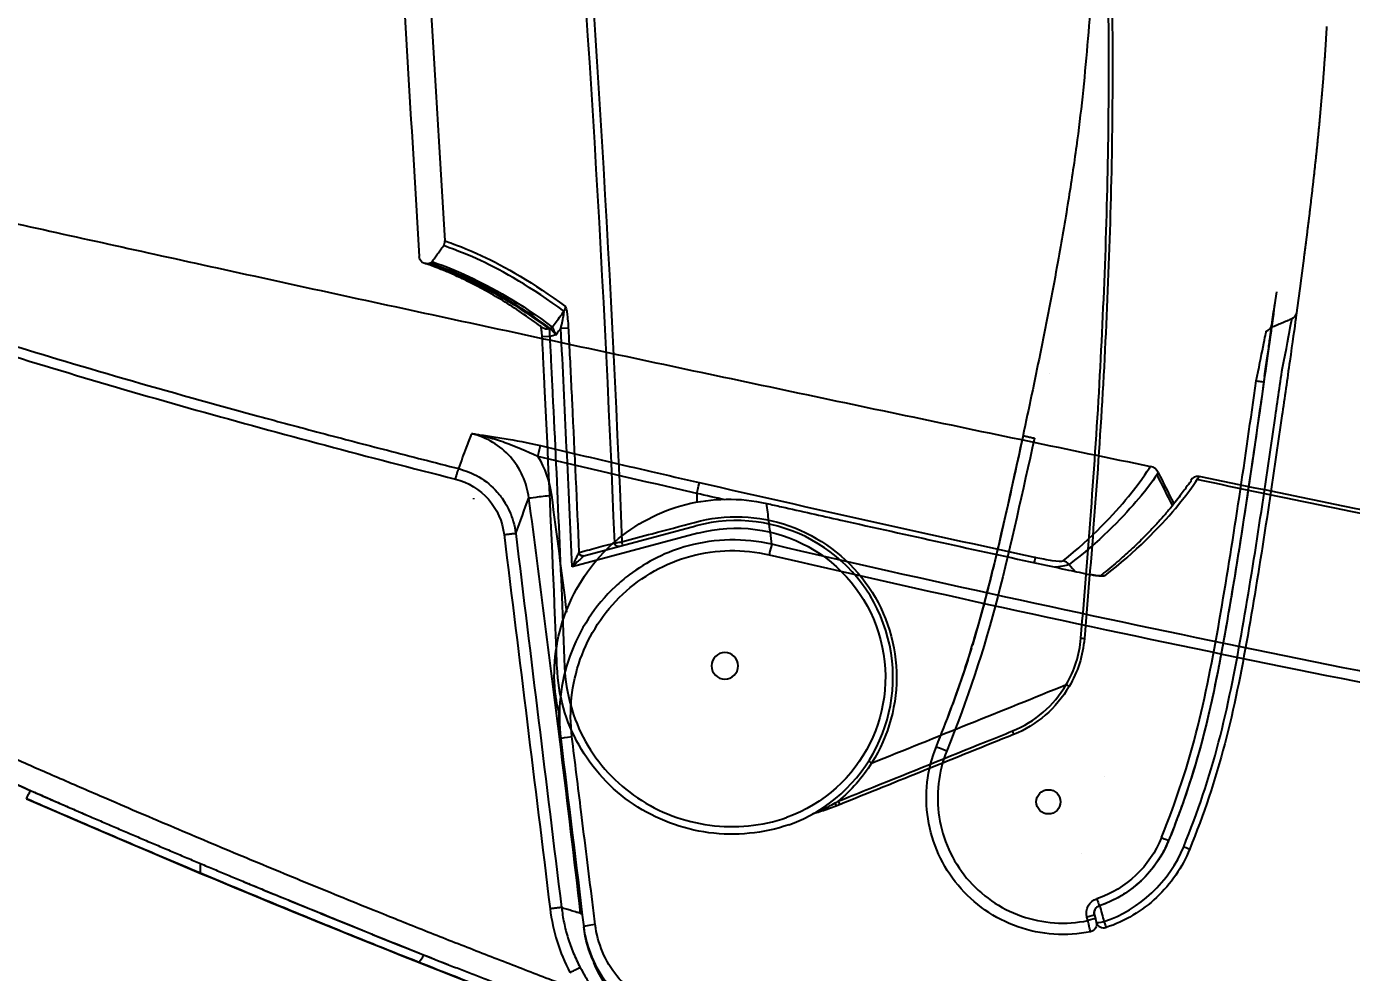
# Model space of a CAD drawing. Extents: x 3004 to 9384, y -52 to 2475.
# Drawn here: x 6886.9 to 7061.4, y 732.4 to 857 of the extents above; entities that cross this region are included whole.
import ezdxf

# ---------------------------------------------------------------- set-up
doc = ezdxf.new("R2010")
doc.units = 0
doc.header["$LTSCALE"] = 20
doc.header["$MEASUREMENT"] = 0
doc.linetypes.add('CENTER', pattern=[2, 1.25, -0.25, 0.25, -0.25])
doc.layers.get('0').update_dxf_attribs({"linetype": 'CONTINUOUS'})
doc.layers.get('DEFPOINTS').update_dxf_attribs({"linetype": 'CONTINUOUS'})
doc.layers.add('1', color=7, linetype='CONTINUOUS')
doc.styles.get("Standard").update_dxf_attribs({"font": 'NanumGothic.ttf'})
doc.dimstyles.get("Standard").update_dxf_attribs({"dimtxt": 2.7, "dimasz": 2.5, "dimexe": 1.5, "dimexo": 1.5, "dimgap": 1.5, "dimtad": 1, "dimdec": 0, "dimlfac": 10, "dimzin": 0, "dimdsep": 46, "dimtxsty": 'Standard', "dimcen": 0, "dimclrt": 2, "dimadec": 0, "dimazin": 0, "dimtfac": 1, "dimtdec": 0, "dimtmove": 0, "dimatfit": 3, "dimfxl": 0, "dimtolj": 1, "dimtzin": 0, "dimarcsym": 0})

# ---------------------------------------------------------------- blocks, each defined once
blk = doc.blocks.new('A$C48E07EFB')
at = {"layer": '1', "color": 0}
for p, q in [((216.6, 120.75), (216.6, 119.53)), ((187.17, 120.13), (187.19, 119.99)), ((197.88, 95.27), (197.88, 95.27)), ((151.2, 70.75), (151.2, 72.01)), ((159.98, 67.06), (159.98, 67.09))]:
    blk.add_line(p, q, dxfattribs=at)
for centre, radius, start, end in [((282.57, 122), 1, 78.3579, 154.0178), ((176.94, 61.63), 4.03, 318.9919, 335.8914)]:
    blk.add_arc(centre, radius, start, end, dxfattribs=at)
for centre, major_axis, ratio, start_param, end_param in [((195.65, 125.6), (-0.34, -1.46), 0.000458, 1.579869, 2.996766), ((216.6, 120.74), (-0.33, -1.46), 0.000513, 1.579866, 2.994216), ((226.14, 112.6), (0.34, 1.46), 0.027328, 0.154265, 1.529721), ((260.92, 110.89), (-0.32, -1.47), 0.000374, 2.114541, 2.991241), ((264.54, 110.42), (0.94, -1.17), 0.981584, 1.606087, 2.243651), ((270.13, 108.93), (-0.613, 0.79), 0.980688, 5.403761, 5.892321), ((200.17, 88.6), (-1.49, -0.18), 0.069691, 4.717934, 6.283185), ((204.27, 65.76), (2.98, 0.35), 0.008376, 3.212632, 3.454462), ((203.19, 63.83), (-1.49, -0.18), 0.085463, 4.687894, 6.283185)]:
    blk.add_ellipse(centre, major_axis=major_axis, ratio=ratio, start_param=start_param, end_param=end_param, dxfattribs=at)
for points, degree, knots in [([(38.78, 175.44), (38.78, 175.44), (40.17, 174.52), (45.1, 171.81), (46.25, 171.19), (48.95, 169.76), (50.5, 168.95), (55.83, 166.25), (60.23, 164.07), (68.93, 160.09), (72.18, 158.65), (79.36, 155.6), (83.3, 153.98), (92.05, 150.57), (96.85, 148.79), (106.8, 145.26), (112, 143.5), (122.77, 140.01), (128.31, 138.28), (139.42, 134.95), (145.03, 133.32), (161.94, 128.57), (173.35, 125.55), (184.82, 122.64)], 3, [0, 0, 0, 0, 0.25, 0.25, 0.3125, 0.3125, 0.375, 0.375, 0.5, 0.5, 0.5625, 0.5625, 0.625, 0.625, 0.6875, 0.6875, 0.75, 0.75, 0.8125, 0.8125, 0.875, 0.875, 1, 1, 1, 1]), ([(40.29, 175.97), (40.35, 175.93), (40.47, 175.85), (41.48, 175.23), (43.12, 174.28), (45.86, 172.75), (50.21, 170.41), (57.25, 166.83), (68.37, 161.52), (83.62, 154.95), (102.25, 148.1), (117.46, 143.02), (134, 137.93), (147.72, 133.98), (158.99, 130.88), (167.21, 128.68), (176.02, 126.37), (182.11, 124.82), (185.25, 124.02)], 3, [0, 0, 0, 0, 0.066982, 0.130716, 0.191334, 0.248966, 0.335776, 0.415755, 0.499002, 0.623838, 0.68452, 0.749311, 0.808177, 0.874762, 0.902999, 0.933262, 0.965585, 1, 1, 1, 1]), ([(199.95, 55.7), (184.15, 61.68), (162.11, 70.5), (133.71, 82.42), (103.39, 96.08), (75.78, 108.88), (63.72, 114.94), (56.67, 118.61), (53.6, 120.24), (48.91, 122.78), (37.96, 128.94), (24.64, 137.35), (18.27, 142.18), (15.33, 144.44), (14.53, 145.09), (14.52, 145.09)], 5, [0, 0, 0, 0, 0, 0, 0.250341, 0.358856, 0.460934, 0.478679, 0.481634, 0.492462, 0.516068, 0.531789, 0.594361, 0.780792, 1, 1, 1, 1, 1, 1]), ([(10.92, 144.22), (10.94, 144.21), (10.98, 144.17), (11.31, 143.91), (11.83, 143.49), (12.55, 142.92), (13.47, 142.21), (14.56, 141.37), (15.81, 140.42), (17.21, 139.38), (18.74, 138.26), (20.39, 137.07), (22.14, 135.85), (23.96, 134.59), (25.84, 133.33), (27.74, 132.07), (29.64, 130.84), (32.49, 129.02), (36.92, 126.28), (43.04, 122.69), (53.39, 116.9), (65.75, 110.52), (82.88, 102.32), (95.74, 96.39), (112.14, 88.96), (122.2, 84.53), (128.89, 81.58)], 3, [0, 0, 0, 0, 0.043803, 0.085816, 0.126123, 0.164778, 0.201813, 0.237237, 0.271048, 0.303235, 0.33378, 0.362666, 0.389876, 0.415398, 0.439219, 0.461332, 0.481735, 0.500424, 0.547145, 0.600351, 0.638368, 0.749997, 0.792002, 0.875008, 0.916739, 1, 1, 1, 1]), ([(185.25, 124.02), (185.58, 124.96), (186.15, 126.52), (186.71, 128.02), (186.94, 128.62)], 3, [0, 0, 0, 0, 0.597709, 1, 1, 1, 1]), ([(194.48, 120.16), (194.22, 122.17), (193.36, 124.06), (190.71, 127.06), (188.88, 128.16), (186.94, 128.62)], 3, [0, 0, 0, 0, 0.5, 0.5, 1, 1, 1, 1]), ([(186.95, 128.62), (186.95, 128.62), (187.03, 128.61), (187.12, 128.6), (187.16, 128.59), (187.29, 128.57), (187.37, 128.56), (187.63, 128.53), (187.8, 128.5), (188.32, 128.43), (188.67, 128.39), (189.73, 128.23), (190.45, 128.12), (192.7, 127.75), (194.33, 127.44), (195.99, 127.05)], 3, [0, 0, 0, 0, 0.015625, 0.015625, 0.03125, 0.03125, 0.0625, 0.0625, 0.125, 0.125, 0.25, 0.25, 0.5, 0.5, 1, 1, 1, 1]), ([(195.65, 125.62), (194.18, 126.29), (192.73, 126.91), (190.58, 127.69), (189.86, 127.92), (188.78, 128.22), (188.41, 128.31), (187.87, 128.44), (187.68, 128.48), (187.41, 128.53), (187.32, 128.55), (187.18, 128.57), (187.14, 128.58), (187.04, 128.6), (186.96, 128.62), (186.95, 128.62)], 3, [0, 0, 0, 0, 0.5, 0.5, 0.75, 0.75, 0.875, 0.875, 0.9375, 0.9375, 0.96875, 0.96875, 0.984375, 0.984375, 1, 1, 1, 1]), ([(195.99, 127.05), (196.96, 126.82), (197.93, 126.59), (202.8, 125.45), (206.7, 124.54), (212.71, 123.16), (214.82, 122.67), (216.93, 122.19)], 3, [0, 0, 0, 0, 0.139559, 0.139559, 0.697798, 0.697798, 1, 1, 1, 1]), ([(185.25, 124.02), (186.16, 123.71), (188.06, 123.06), (189.82, 121.54), (190.86, 120.26), (191.42, 119.43), (191.99, 118.34), (192.49, 117), (192.66, 116), (192.75, 115.48)], 3, [0, 0, 0, 0, 0.237985, 0.498466, 0.56293, 0.646525, 0.748442, 0.867111, 1, 1, 1, 1]), ([(264.85, 111.87), (268.67, 114.94), (271.54, 118.01), (275.38, 122.7), (276.34, 124.31), (276.35, 124.31)], 3, [0, 0, 0, 0, 0.5, 0.5, 1, 1, 1, 1]), ([(184.82, 122.64), (186.49, 122.22), (188.01, 121.28), (190.27, 118.69), (191, 117.05), (191.21, 115.33)], 3, [0, 0, 0, 0, 0.5, 0.5, 1, 1, 1, 1]), ([(277.39, 123.49), (277.39, 123.49), (276.4, 121.92), (272.48, 117.35), (269.55, 114.37), (265.65, 111.38)], 3, [0, 0, 0, 0, 0.5, 0.5, 1, 1, 1, 1]), ([(281.7, 122.44), (281.7, 122.44), (281.69, 122.43), (281.66, 122.37), (281.54, 122.2), (281.3, 121.86), (280.93, 121.35), (280.43, 120.67), (279.8, 119.83), (279, 118.84), (278.03, 117.7), (276.89, 116.43), (275.55, 115.03), (274.01, 113.52), (272.24, 111.93), (270.8, 110.73), (269.96, 110.06), (269.81, 109.95)], 3, [0, 0, 0, 0, 0.008051, 0.043183, 0.097677, 0.163825, 0.234067, 0.306157, 0.379631, 0.459683, 0.540089, 0.623256, 0.709169, 0.797752, 0.88875, 0.981696, 1, 1, 1, 1]), ([(270.34, 109.9), (274.44, 113.08), (277.56, 116.3), (281.72, 121.26), (282.77, 122.98), (282.77, 122.98)], 3, [0, 0, 0, 0, 0.5, 0.5, 1, 1, 1, 1]), ([(717.2, 40.96), (701.02, 43.73), (667.22, 49.58), (616.1, 58.61), (564.12, 67.97), (512.99, 77.39), (462.7, 86.84), (413.26, 96.34), (364.67, 105.88), (321.16, 114.6), (293.86, 120.21), (282.47, 122.57)], 3, [0, 0, 0, 0, 0.111385, 0.232643, 0.352037, 0.46957, 0.585242, 0.699055, 0.811011, 0.921113, 1, 1, 1, 1]), ([(194.48, 120.16), (194.53, 120.16), (194.87, 120.2), (195.96, 120.34), (196.69, 120.43), (197.44, 120.53)], 3, [0, 0, 0, 0, 0.5, 0.5, 1, 1, 1, 1]), ([(201.29, 65.42), (200.46, 72.61), (199.6, 79.79), (198.03, 92.51), (197.34, 98.05), (195.93, 109.11), (195.21, 114.64), (194.48, 120.16)], 3, [0, 0, 0, 0, 0.393638, 0.393638, 0.696814, 0.696814, 1, 1, 1, 1]), ([(197.88, 95.27), (197.64, 98.86), (198.24, 102.45), (200.96, 109.04), (203.09, 112.03), (208.47, 116.71), (211.71, 118.42), (218.59, 120.17), (222.29, 120.23), (225.8, 119.44)], 3, [0, 0, 0, 0, 0.25, 0.25, 0.5, 0.5, 0.75, 0.75, 1, 1, 1, 1]), ([(226.47, 114.05), (226.35, 115.08), (226.22, 116.11), (225.99, 117.91), (225.89, 118.68), (225.8, 119.44)], 3, [0, 0, 0, 0, 0.569571, 0.569571, 1, 1, 1, 1]), ([(225.8, 119.44), (226.45, 119.29), (227.1, 119.14), (230.35, 118.41), (232.95, 117.82), (244.42, 115.26), (253.29, 113.31), (263.3, 111.15), (264.44, 110.9), (266.5, 110.46), (267.43, 110.26), (268.37, 110.06)], 3, [0, 0, 0, 0, 0.045883, 0.045883, 0.229413, 0.229413, 0.854591, 0.854591, 0.934463, 0.934463, 1, 1, 1, 1]), ([(200.15, 88.7), (199.72, 92.16), (200.1, 95.66), (202.4, 102.14), (204.33, 105.13), (209.37, 109.85), (212.49, 111.6), (219.17, 113.4), (222.72, 113.46), (226.12, 112.67)], 3, [0, 0, 0, 0, 0.25, 0.25, 0.5, 0.5, 0.75, 0.75, 1, 1, 1, 1]), ([(226.47, 114.05), (222.84, 114.89), (219.05, 114.82), (212.67, 113.1), (210.01, 111.78), (207.69, 110.03)], 3, [0, 0, 0, 0, 0.559958, 0.559958, 1, 1, 1, 1]), ([(261.24, 112.33), (261.97, 112.18), (262.7, 112.04), (264.07, 111.83), (264.74, 111.78), (264.85, 111.87)], 3, [0, 0, 0, 0, 0.5, 0.5, 1, 1, 1, 1]), ([(207.69, 110.03), (207.06, 109.55), (206.45, 109.04), (203.18, 105.98), (201.11, 102.79), (199.26, 97.6), (198.84, 95.76), (198.44, 92.1), (198.45, 90.26), (198.68, 88.42)], 3, [0, 0, 0, 0, 0.096719, 0.096719, 0.54836, 0.54836, 0.77418, 0.77418, 1, 1, 1, 1]), ([(265.65, 111.38), (265.5, 111.25), (264.79, 111.13), (263.86, 111.05), (263.83, 111.04), (263.79, 111.04)], 3, [0, 0, 0, 0, 0.960983, 0.960983, 1, 1, 1, 1]), ([(269.85, 109.88), (269.85, 109.88), (269.83, 109.88), (269.74, 109.87), (269.51, 109.89), (269.14, 109.93), (268.72, 110), (268.45, 110.05), (268.36, 110.08)], 3, [0, 0, 0, 0, 0.075829, 0.202889, 0.370439, 0.601829, 0.857991, 1, 1, 1, 1]), ([(270.34, 109.9), (270.33, 109.89), (270.32, 109.89), (270.26, 109.86), (270.17, 109.85), (269.93, 109.84), (269.78, 109.85), (269.43, 109.88), (269.23, 109.9), (268.81, 109.97), (268.59, 110.01), (268.37, 110.06)], 3, [0, 0, 0, 0, 0.058388, 0.058388, 0.287997, 0.287997, 0.52184, 0.52184, 0.761124, 0.761124, 1, 1, 1, 1]), ([(198.44, 91.92), (198.33, 92.33), (198.24, 92.74), (198.12, 93.41), (198.08, 93.64), (198.02, 94.03), (198, 94.18), (197.96, 94.45), (197.95, 94.55), (197.92, 94.82), (197.9, 94.97), (197.88, 95.27)], 3, [0, 0, 0, 0, 0.5, 0.5, 0.75, 0.75, 0.875, 0.875, 0.9375, 0.9375, 1, 1, 1, 1]), ([(198.65, 88.67), (198.56, 89.34), (198.51, 90.02), (198.47, 91), (198.46, 91.32), (198.46, 91.66), (198.46, 91.72), (198.45, 91.77)], 3, [0, 0, 0, 0, 0.626962, 0.626962, 0.939485, 0.939485, 1, 1, 1, 1]), ([(203.21, 63.97), (203.09, 64.95), (202.97, 65.94), (202.35, 70.89), (201.86, 74.84), (200.96, 82.1), (200.55, 85.4), (200.15, 88.7)], 3, [0, 0, 0, 0, 0.120002, 0.120002, 0.600017, 0.600017, 1, 1, 1, 1]), ([(116.5, 87.05), (117.18, 86.74), (119.08, 85.9), (122.39, 84.46), (126.07, 82.85), (129.46, 81.36), (132.18, 80.16), (134.22, 79.26), (135.35, 78.77), (135.75, 78.6)], 3, [0, 0, 0, 0, 0.10694, 0.295122, 0.513695, 0.681107, 0.8226, 0.937918, 1, 1, 1, 1]), ([(128.3, 80.53), (128.41, 80.79), (128.56, 81.09), (128.79, 81.5), (128.87, 81.59), (128.89, 81.58)], 3, [0, 0, 0, 0, 0.5, 0.5, 1, 1, 1, 1]), ([(128.3, 80.53), (144.6, 73.43), (161.14, 66.49), (194.43, 53.23), (211.18, 46.91), (244.99, 35.19), (262.09, 29.77), (296.61, 20.35), (314, 16.4), (331.54, 13.37)], 3, [0, 0, 0, 0, 0.25, 0.25, 0.5, 0.5, 0.75, 0.75, 1, 1, 1, 1]), ([(331.54, 13.37), (325.82, 14.41), (314.24, 16.54), (296.79, 20.49), (276.75, 25.64), (253.74, 32.43), (228.56, 40.76), (203.01, 50), (183.77, 57.45), (170.02, 62.97), (162.17, 66.18), (154.06, 69.54), (145.69, 73.06), (137.06, 76.73), (131.25, 79.25), (128.3, 80.53)], 3, [0, 0, 0, 0, 0.081267, 0.164597, 0.250036, 0.370454, 0.49984, 0.620575, 0.750153, 0.788239, 0.82775, 0.868688, 0.911049, 0.954819, 1, 1, 1, 1]), ([(128.89, 81.58), (143.09, 75.37), (157.35, 69.32), (171.47, 63.52), (185.66, 57.88), (200.16, 52.41), (200.16, 52.41), (200.16, 52.41), (200.16, 52.41), (200.16, 52.41)], 5, [0, 0, 0, 0, 0, 0, 0.999999, 0.999999, 0.999999, 0.999999, 1, 1, 1, 1, 1, 1]), ([(157.54, 69.36), (158.19, 69.09), (159.79, 68.43), (162.53, 67.31), (165.93, 65.93), (170.08, 64.24), (174.67, 62.37), (179.35, 60.48), (182.32, 59.3), (183.71, 58.75)], 3, [0, 0, 0, 0, 0.07437, 0.183826, 0.314407, 0.464325, 0.6598, 0.8413, 1, 1, 1, 1]), ([(198.77, 66.21), (198.87, 65.54), (199.07, 64.19), (199.6, 62.19), (200.3, 60.22), (200.91, 58.96), (201.22, 58.33)], 3, [0, 0, 0, 0, 0.24563, 0.494166, 0.745619, 1, 1, 1, 1]), ([(201.29, 65.42), (201.14, 65.47), (200.97, 65.52), (200.58, 65.65), (200.34, 65.72), (200.1, 65.79), (200.1, 65.79), (199.87, 65.86), (199.64, 65.93), (199.2, 66.06), (198.98, 66.14), (198.77, 66.21)], 3, [0, 0, 0, 0, 0.193837, 0.193837, 0.470005, 0.470005, 0.476313, 0.476313, 0.737441, 0.737441, 1, 1, 1, 1]), ([(201.7, 63.65), (202.04, 60.9), (203.15, 58.27), (206.58, 53.97), (208.88, 52.31), (211.5, 51.36)], 3, [0, 0, 0, 0, 0.5, 0.5, 1, 1, 1, 1]), ([(212.05, 52.9), (209.69, 53.76), (207.62, 55.26), (204.53, 59.12), (203.52, 61.49), (203.21, 63.97)], 3, [0, 0, 0, 0, 0.5, 0.5, 1, 1, 1, 1]), ([(201.22, 58.33), (201.45, 57.92), (201.91, 57.07), (202.75, 55.8), (203.73, 54.48), (204.9, 53.15), (206.26, 51.82), (207.83, 50.54), (209.61, 49.33), (211.6, 48.22), (213.05, 47.64), (213.8, 47.35)], 3, [0, 0, 0, 0, 0.081595, 0.170568, 0.266919, 0.370648, 0.481757, 0.600247, 0.726117, 0.859367, 1, 1, 1, 1]), ([(215.47, 46.76), (211.65, 48.32), (208.3, 50.91), (204.71, 55.63), (203.77, 57.25), (203.03, 58.95)], 3, [0, 0, 0, 0, 0.688546, 0.688546, 1, 1, 1, 1])]:
    blk.add_open_spline(points, degree=degree, knots=knots, dxfattribs=at)
for points, degree in [([(40.29, 175.97), (152.34, 149.93), (276.35, 124.31)], 2), ([(40.29, 175.97), (152.34, 149.93), (276.35, 124.31)], 2), ([(40.29, 175.97), (152.34, 149.93), (276.35, 124.31)], 2), ([(195.65, 125.62), (196.59, 124.06), (197.2, 122.34), (197.44, 120.53)], 3), ([(216.6, 120.75), (209.61, 122.35), (202.63, 123.97), (195.65, 125.62)], 3), ([(277.39, 123.49), (277.19, 123.91), (276.79, 124.22), (276.35, 124.31)], 3), ([(216.93, 122.19), (231.68, 118.81), (246.45, 115.53), (261.24, 112.33)], 3), ([(279.26, 119.21), (278.57, 120.54), (277.89, 121.88), (277.23, 123.23)], 3), ([(277.39, 123.49), (278.04, 122.16), (278.71, 120.83), (279.39, 119.5)], 3), ([(719.12, 40.69), (485.11, 81.29), (282.77, 122.98)], 2), ([(197.44, 120.53), (198.12, 115.39), (198.79, 110.26), (199.44, 105.12)], 3), ([(220.35, 119.9), (219.1, 120.18), (217.85, 120.47), (216.6, 120.75)], 3), ([(192.75, 115.48), (193.32, 117.05), (193.91, 118.65), (194.48, 120.16)], 3), ([(191.21, 115.33), (193.24, 98.9), (195.25, 82.47), (197.27, 66.04)], 3), ([(192.75, 115.48), (194.75, 99.06), (196.76, 82.63), (198.77, 66.21)], 3), ([(350.22, 88.51), (308.79, 96.09), (267.51, 104.52), (226.47, 114.05)], 3), ([(226.12, 112.67), (267.19, 103.13), (308.54, 94.69), (350, 87.11)], 3), ([(265.65, 111.38), (265.92, 111.07), (266.2, 110.75), (266.47, 110.44)], 3), ([(198.45, 91.77), (198.45, 91.82), (198.44, 91.87), (198.44, 91.92)], 3), ([(198.65, 88.67), (198.66, 88.58), (198.67, 88.5), (198.68, 88.42)], 3), ([(198.68, 88.42), (199.69, 80.16), (200.7, 71.9), (201.7, 63.65)], 3), ([(135.75, 78.6), (136.27, 78.37)], 1), ([(157.17, 69.51), (157.54, 69.36)], 1), ([(197.27, 66.04), (197.63, 63.09), (198.5, 60.28), (199.89, 57.65)], 3), ([(205.91, 54.94), (203.58, 57.3), (202.11, 60.37), (201.7, 63.65)], 3), ([(183.71, 58.75), (183.94, 58.66)], 1)]:
    blk.add_open_spline(points, degree=degree, dxfattribs=at)
for points, weights in [([(184.82, 122.64), (185.13, 123.86), (185.25, 124.02)], [1, 0.767446079401, 1]), ([(191.21, 115.33), (192.64, 115.51), (192.75, 115.48)], [1, 0.720232303103, 1]), ([(198.77, 66.21), (198.67, 66.21), (197.27, 66.04)], [1, 0.728493470851, 1]), ([(199.89, 57.65), (201.15, 58.31), (201.22, 58.33)], [1, 0.724421893076, 1])]:
    blk.add_rational_spline(points, weights, degree=2, dxfattribs=at)
for p in [(261.06, 111.8), (261.17, 112.3)]:
    blk.add_point(p, dxfattribs=at)
blk = doc.blocks.new('A$C92e67b97')
for p, q in [((40.43, 90.95), (40.43, 108.1)), ((41.43, 106.21), (41.43, 90.95)), ((70.51, 103.08), (70.72, 104.06)), ((71.19, 101.38), (70.99, 100.42))]:
    blk.add_line(p, q)
at = {"extrusion": (0, 0, -1)}
blk.add_circle((-22.64, 92.03), 1.75, dxfattribs=at)
at = {"extrusion": (2.24964e-32, -1.22465e-16, -1)}
for centre, radius, start, end in [((-84.92, 115.99), 1, 0, 101.6421), ((-20.8, 90.95), 19.63, 180, 355.2742)]:
    blk.add_arc(centre, radius, start, end, dxfattribs=at)
blk.add_arc((20.8, 90.95), 20.63, 184.7009, 0)
at = {"extrusion": (0, 0, -1)}
for centre, major_axis, ratio, start_param, end_param in [((41.92, 106.25), (-0.39, -0.313), 0.97182, 0.690035, 2.451557), ((41.93, 106.21), (-0.5, 0), 0.98812, 0, 1.786997), ((72.49, 102.92), (0.613, -0.79), 0.980688, 2.220911, 3.121215), ((41.93, 101.37), (0.5, 0), 0.987549, 3.141593, 4.929043), ((71.98, 102.75), (0.167, -0.471), 0.978567, 1.237268, 1.904324), ((72, 102.75), (0.304, -0.397), 0.98088, 1.543608, 2.214361), ((41.93, 100.88), (-0.5, 0), 0.044566, 0, 1.561071), ((74, 101.04), (-0.619, 0.786), 0.980882, 4.027752, 4.698964), ((1.5, 82.72), (-0.496, -0.061), 0.109197, 4.838753, 6.283185), ((1.56, 82.25), (-0.496, -0.061), 0.070703, 4.7072, 6.283185), ((5.27, 76.62), (0.367, 0.339), 0.057762, 4.753609, 6.283185), ((4.56, 57.7), (-0.496, -0.061), 0.086831, 4.737793, 6.283185), ((8.63, 49.28), (-0.356, -0.351), 0.048909, 4.795282, 6.283185), ((14.03, 45.82), (-0.17, -0.47), 0.006367, 4.803882, 6.283185)]:
    blk.add_ellipse(centre, major_axis=major_axis, ratio=ratio, start_param=start_param, end_param=end_param, dxfattribs=at)
for points, degree in [([(521.47, 34.68), (287.47, 75.28), (85.13, 116.97)], 2), ([(83.92, 115.85), (83.92, 115.9), (83.92, 115.95), (83.92, 115.99)], 3), ([(84.04, 115.53), (85.68, 113.51)], 1), ([(86.26, 113.17), (86.25, 113.17), (86.16, 113.02), (85.98, 112.74)], 3), ([(40.43, 108.1), (50.68, 105.82), (60.93, 103.58), (71.19, 101.38)], 3), ([(42.02, 106.73), (42.03, 106.72), (42.04, 106.7), (42.04, 106.69)], 3), ([(41.43, 106.21), (41.43, 106.22), (41.43, 106.23), (41.42, 106.25)], 3), ([(70.51, 102.22), (70.51, 102.51), (70.51, 102.8), (70.51, 103.08)], 3), ([(42.04, 101.85), (78.66, 93.57), (115.47, 86.14), (152.39, 79.38)], 3), ([(71.49, 102.75), (71.5, 102.75), (71.5, 102.75), (71.5, 102.75)], 3), ([(71.5, 102.92), (71.5, 102.87), (71.5, 102.81), (71.5, 102.75)], 3), ([(71.61, 102.44), (71.61, 102.44), (71.61, 102.44), (71.6, 102.44)], 3), ([(152.24, 78.45), (115.34, 85.2), (78.54, 92.63), (41.93, 100.9)], 3), ([(0.81, 85.76), (0.8, 85.81), (0.8, 85.86), (0.79, 85.91)], 3), ([(0.81, 85.76), (0.81, 85.77), (0.82, 85.79), (0.82, 85.8)], 3), ([(1.06, 82.19), (1.04, 82.35), (1.02, 82.5), (1, 82.66)], 3), ([(4.06, 57.64), (3.06, 65.82), (2.06, 74), (1.06, 82.19)], 3), ([(1.44, 82.66), (1.48, 82.51), (1.52, 82.36), (1.56, 82.22)], 3), ([(5.26, 76.66), (3.73, 78.32), (2.5, 80.17), (1.56, 82.22)], 3), ([(5.26, 76.66), (6.38, 67.51), (7.5, 58.37), (8.61, 49.23)], 3), ([(8.27, 48.93), (5.94, 51.29), (4.46, 54.35), (4.06, 57.64)], 3), ([(4.55, 57.66), (4.93, 54.48), (6.36, 51.52), (8.61, 49.23)], 3), ([(13.86, 45.35), (11.74, 46.11), (9.85, 47.33), (8.27, 48.93)], 3), ([(8.61, 49.23), (10.14, 47.69), (11.97, 46.51), (14.01, 45.78)], 3)]:
    blk.add_open_spline(points, degree=degree)
for points, knots in [([(83.92, 115.99), (83.92, 115.99), (82.87, 114.27), (78.71, 109.32), (75.59, 106.1), (71.5, 102.92)], [0, 0, 0, 0, 0.5, 0.5, 1, 1, 1, 1]), ([(71.5, 102.75), (75.59, 105.88), (78.71, 109.16), (82.87, 114.11), (83.92, 115.84), (83.92, 115.85)], [0, 0, 0, 0, 0.5, 0.5, 1, 1, 1, 1]), ([(84.04, 115.53), (84.04, 115.53), (82.98, 113.79), (78.82, 108.84), (75.7, 105.57), (71.61, 102.44)], [0, 0, 0, 0, 0.5, 0.5, 1, 1, 1, 1]), ([(71.86, 103.7), (72.58, 104.26), (74.1, 105.48), (76.22, 107.37), (78.24, 109.35), (79.96, 111.19), (81.35, 112.81), (82.37, 114.1), (83.14, 115.13), (83.67, 115.86), (83.95, 116.26), (84.03, 116.4), (84.06, 116.43), (84.06, 116.43)], [0, 0, 0, 0, 0.091025, 0.201574, 0.318109, 0.43368, 0.544826, 0.651102, 0.741371, 0.837097, 0.92899, 0.977717, 1, 1, 1, 1]), ([(83.92, 115.85), (83.92, 115.79), (83.93, 115.73), (83.97, 115.63), (84, 115.58), (84.04, 115.53)], [0, 0, 0, 0, 0.5, 0.5, 1, 1, 1, 1]), ([(0.23, 89.26), (0, 92.85), (0.59, 96.44), (3.32, 103.03), (5.45, 106.02), (10.82, 110.7), (14.07, 112.41), (20.94, 114.16), (24.64, 114.22), (28.15, 113.43)], [0, 0, 0, 0, 0.25, 0.25, 0.5, 0.5, 0.75, 0.75, 1, 1, 1, 1]), ([(73.24, 100.42), (77.28, 103.61), (80.45, 106.82), (84.61, 111.78), (85.68, 113.52), (85.68, 113.51)], [0, 0, 0, 0, 0.5, 0.5, 1, 1, 1, 1]), ([(85.68, 113.51), (85.75, 113.43), (85.84, 113.35), (86.04, 113.23), (86.14, 113.19), (86.26, 113.17)], [0, 0, 0, 0, 0.5, 0.5, 1, 1, 1, 1]), ([(27.93, 112.46), (24.57, 113.22), (21.08, 113.17), (14.49, 111.5), (11.38, 109.87), (6.23, 105.39), (4.19, 102.53), (1.58, 96.21), (1.01, 92.77), (1.23, 89.34)], [0, 0, 0, 0, 0.25, 0.25, 0.5, 0.5, 0.75, 0.75, 1, 1, 1, 1]), ([(70.51, 103.08), (69.58, 103.28), (68.65, 103.48), (66.58, 103.92), (65.45, 104.17), (52.17, 107.03), (40.05, 109.72), (27.93, 112.46)], [0, 0, 0, 0, 0.065536, 0.065536, 0.145408, 0.145408, 1, 1, 1, 1]), ([(28.15, 113.43), (28.8, 113.28), (29.45, 113.13), (32.7, 112.4), (35.31, 111.81), (46.77, 109.25), (55.64, 107.3), (65.66, 105.14), (66.79, 104.89), (68.86, 104.45), (69.79, 104.25), (70.72, 104.05)], [0, 0, 0, 0, 0.045883, 0.045883, 0.229413, 0.229413, 0.854591, 0.854591, 0.934463, 0.934463, 1, 1, 1, 1]), ([(85.98, 112.74), (85.53, 112.08), (84.57, 110.71), (81.02, 106.47), (77.84, 103.26), (73.79, 100.07)], [0, 0, 0, 0, 0.413693, 0.413693, 1, 1, 1, 1]), ([(518.69, 31.61), (512.16, 32.74), (505.62, 33.88), (499.09, 35.02), (361.11, 59.15), (223.4, 84.93), (86.26, 113.17)], [-0.047362, -0.047362, -0.047362, -0.047362, 0, 0, 0, 1, 1, 1, 1]), ([(41.42, 106.25), (41.41, 106.27), (41.39, 106.31), (41.36, 106.37), (41.35, 106.38), (41.3, 106.48), (41.24, 106.58), (41.09, 106.86), (40.99, 107.06), (40.74, 107.53), (40.59, 107.81), (40.43, 108.09), (40.43, 108.1), (40.43, 108.1)], [0, 0, 0, 0, 0.102274, 0.102274, 0.1292, 0.1292, 0.30436, 0.30436, 0.591952, 0.591952, 0.996719, 0.996719, 1, 1, 1, 1]), ([(40.43, 108.1), (40.43, 108.1), (40.44, 108.09), (40.68, 107.88), (40.92, 107.67), (41.33, 107.33), (41.49, 107.19), (41.74, 106.98), (41.83, 106.9), (41.91, 106.83), (41.92, 106.82), (41.97, 106.78), (42, 106.75), (42.02, 106.73)], [0, 0, 0, 0, 0.003281, 0.003281, 0.408054, 0.408054, 0.695641, 0.695641, 0.870799, 0.870799, 0.897722, 0.897722, 1, 1, 1, 1]), ([(70.99, 100.42), (70.33, 100.56), (69.68, 100.7), (66.42, 101.4), (63.82, 101.96), (54.81, 103.91), (48.41, 105.31), (42.02, 106.73)], [0, 0, 0, 0, 0.067466, 0.067466, 0.337332, 0.337332, 1, 1, 1, 1]), ([(42.04, 106.69), (42.04, 106.64), (42.04, 106.59), (42.04, 106.33), (42.04, 106.13), (42.04, 105.1), (42.04, 104.26), (42.04, 102.9), (42.04, 102.38), (42.04, 101.85)], [0, 0, 0, 0, 0.032237, 0.032237, 0.161183, 0.161183, 0.676971, 0.676971, 1, 1, 1, 1]), ([(70.51, 103.08), (70.62, 103.04), (70.73, 102.99), (70.95, 102.93), (71.05, 102.9), (71.22, 102.87), (71.3, 102.86), (71.42, 102.87), (71.46, 102.88), (71.49, 102.91), (71.5, 102.92), (71.5, 102.92)], [0, 0, 0, 0, 0.245751, 0.245751, 0.485067, 0.485067, 0.715055, 0.715055, 0.941747, 0.941747, 1, 1, 1, 1]), ([(70.72, 104.06), (70.75, 104.05), (70.99, 104), (71.41, 103.93), (71.86, 103.87), (72.11, 103.86), (72.2, 103.87), (72.21, 103.87), (72.21, 103.87)], [0, 0, 0, 0, 0.040351, 0.358823, 0.61907, 0.819384, 0.955603, 1, 1, 1, 1]), ([(42.04, 101.85), (42.04, 101.84), (42.04, 101.83), (42.03, 101.78), (42.02, 101.73), (42.01, 101.6), (42, 101.51), (41.98, 101.33), (41.96, 101.23), (41.94, 101.05), (41.94, 100.98), (41.93, 100.9)], [0, 0, 0, 0, 0.118217, 0.118217, 0.356584, 0.356584, 0.597691, 0.597691, 0.843475, 0.843475, 1, 1, 1, 1]), ([(70.51, 102.22), (70.52, 102.23), (70.52, 102.23), (70.54, 102.24), (70.55, 102.25), (70.68, 102.31), (70.8, 102.37), (71, 102.48), (71.09, 102.53), (71.26, 102.62), (71.33, 102.66), (71.43, 102.71), (71.47, 102.73), (71.49, 102.75)], [0, 0, 0, 0, 0.007055, 0.007055, 0.043322, 0.043322, 0.302844, 0.302844, 0.545116, 0.545116, 0.774433, 0.774433, 1, 1, 1, 1]), ([(71.6, 102.44), (71.58, 102.43), (71.54, 102.42), (71.42, 102.4), (71.34, 102.39), (71.16, 102.35), (71.05, 102.33), (70.83, 102.29), (70.7, 102.26), (70.56, 102.23), (70.54, 102.23), (70.52, 102.23), (70.52, 102.23), (70.51, 102.22)], [0, 0, 0, 0, 0.225567, 0.225567, 0.454884, 0.454884, 0.697156, 0.697156, 0.956678, 0.956678, 0.992945, 0.992945, 1, 1, 1, 1]), ([(71.19, 101.38), (71.09, 101.51), (70.98, 101.65), (70.76, 101.93), (70.63, 102.07), (70.51, 102.22)], [0, 0, 0, 0, 0.465126, 0.465126, 1, 1, 1, 1]), ([(71.19, 101.38), (71.34, 101.3), (71.48, 101.22), (71.91, 101), (72.18, 100.85), (72.61, 100.65), (72.77, 100.57), (72.99, 100.48), (73.07, 100.45), (73.16, 100.42), (73.18, 100.42), (73.22, 100.41), (73.23, 100.42), (73.24, 100.42)], [0, 0, 0, 0, 0.195305, 0.195305, 0.566521, 0.566521, 0.779616, 0.779616, 0.898522, 0.898522, 0.956146, 0.956146, 1, 1, 1, 1]), ([(71.6, 102.44), (71.78, 102.21), (71.96, 101.99), (72.36, 101.5), (72.58, 101.23), (72.86, 100.88), (72.92, 100.81), (73.07, 100.63), (73.15, 100.52), (73.24, 100.42)], [0, 0, 0, 0, 0.330328, 0.330328, 0.732756, 0.732756, 0.845256, 0.845256, 1, 1, 1, 1]), ([(41.93, 100.9), (41.93, 100.85), (41.93, 100.8), (41.93, 99.42), (41.93, 98.08), (41.93, 94.83), (41.93, 92.9), (41.93, 90.98)], [0, 0, 0, 0, 0.015884, 0.015884, 0.418354, 0.418354, 1, 1, 1, 1]), ([(73.79, 100.07), (73.77, 100.05), (73.71, 100.04), (73.54, 100.03), (73.43, 100.03), (73.13, 100.05), (72.91, 100.08), (72.34, 100.16), (71.95, 100.23), (71.38, 100.34), (71.18, 100.38), (70.99, 100.42)], [0, 0, 0, 0, 0.141444, 0.141444, 0.28127, 0.28127, 0.49577, 0.49577, 0.831197, 0.831197, 1, 1, 1, 1]), ([(41.93, 90.98), (41.93, 88.85), (41.61, 86.78), (40.38, 82.75), (39.45, 80.82), (35.89, 75.6), (32.41, 72.83), (24.58, 69.77), (20.16, 69.44), (11.93, 71.34), (8.15, 73.53), (5.26, 76.66)], [0, 0, 0, 0, 0.125, 0.125, 0.25, 0.25, 0.5, 0.5, 0.75, 0.75, 1, 1, 1, 1]), ([(1, 82.66), (0.92, 83.33), (0.87, 84.01), (0.82, 84.99), (0.82, 85.31), (0.81, 85.65), (0.81, 85.71), (0.81, 85.76)], [0, 0, 0, 0, 0.626962, 0.626962, 0.939485, 0.939485, 1, 1, 1, 1]), ([(0.82, 85.79), (0.82, 85.79), (0.82, 85.79), (0.82, 85.78), (0.82, 85.77), (0.83, 85.76), (0.83, 85.75), (0.83, 85.71), (0.84, 85.67), (0.85, 85.57), (0.86, 85.52), (0.91, 85.17), (0.96, 84.86), (1.13, 83.92), (1.27, 83.29), (1.44, 82.66)], [0, 0, 0, 0, 0.003771, 0.003771, 0.019071, 0.019071, 0.021429, 0.021429, 0.068372, 0.068372, 0.121052, 0.121052, 0.408891, 0.408891, 1, 1, 1, 1]), ([(1.56, 82.22), (1.6, 81.89), (1.64, 81.56), (1.84, 79.91), (2, 78.59), (2.81, 71.99), (3.45, 66.71), (4.24, 60.17), (4.4, 58.92), (4.55, 57.66)], [0, 0, 0, 0, 0.040293, 0.040293, 0.201463, 0.201463, 0.84616, 0.84616, 1, 1, 1, 1]), ([(14.01, 45.78), (25.25, 41.73), (36.51, 37.75), (59.2, 30.35), (70.62, 26.88), (93.67, 20.57), (105.28, 17.72), (128.66, 12.86), (140.43, 10.85), (152.24, 9.15)], [0, 0, 0, 0, 0.25, 0.25, 0.5, 0.5, 0.75, 0.75, 1, 1, 1, 1]), ([(152.19, 8.67), (140.35, 10.38), (128.58, 12.39), (105.2, 17.25), (93.6, 20.09), (70.53, 26.42), (59.09, 29.89), (36.37, 37.3), (25.1, 41.29), (13.86, 45.35)], [0, 0, 0, 0, 0.25, 0.25, 0.5, 0.5, 0.75, 0.75, 1, 1, 1, 1])]:
    blk.add_open_spline(points, degree=3, knots=knots)
blk = doc.blocks.new('A$Cbd50e67b')
for p, q in [((1.5, 84.93), (1.5, 85.94)), ((1.5, 85.94), (1.99, 85.94)), ((1.99, 84.93), (1.99, 85.94)), ((1.99, 84.93), (1.5, 84.93)), ((10.23, 84.51), (10.23, 84.51)), ((19.32, 78.94), (19.32, 78.94)), ((72.48, 72.21), (72.48, 72.21))]:
    blk.add_line(p, q)
blk.add_circle((17.96, 86.92), 1.6)
blk.add_circle((17.96, 86.92), 1.6)
at = {"extrusion": (0, 0, -1)}
for centre, radius, start, end in [((-1, 85.93), 1, 270, 3.3951), ((-1.99, 83.94), 2, 90, 176.4167), ((-1.99, 83.93), 1, 90, 176.4167), ((-17.96, 84.93), 15, 306.9554, 356.4167), ((-17.96, 84.94), 14, 306.9522, 356.4167)]:
    blk.add_arc(centre, radius, start, end, dxfattribs=at)
for centre, start, end in [((1, 83.93), 90, 183.32), ((71.41, 43.15), 179.5, 247.1112)]:
    blk.add_arc(centre, 1, start, end)
at = {"extrusion": (-7.87709e-06, 3.31272e-06, -1)}
blk.add_arc((-72.09, 39.61, 0), 1, 293.0208, 352.2292, dxfattribs=at)
for centre, major_axis, ratio, start_param, end_param in [((27.9, 98.1), (0.9, 1.2), 0.005565, 0, 1.56383), ((1, 83.93), (0.998, 0.058), 0.010481, 1.736579, 3.141593), ((1, 83.93), (0, -1), 0.165346, 3.141593, 4.711626), ((3.99, 84.06), (0.998, 0.062), 0.008709, 1.570251, 3.141593), ((9.55, 73.74), (0.602, 0.799), 0.005252, 1.563827, 3.141597), ((7.74, 71.35), (0.602, 0.799), 0.007779, 1.727679, 3.141598), ((64.43, 46.12), (0.394, 0.919), 0.003435, 1.562774, 3.141593)]:
    blk.add_ellipse(centre, major_axis=major_axis, ratio=ratio, start_param=start_param, end_param=end_param)
for points, knots in [([(0, 85.99), (0.19, 89.21), (1.28, 92.4), (4.93, 97.75), (7.48, 99.9), (13.35, 102.62), (16.68, 103.16), (23.09, 102.48), (26.2, 101.26), (28.8, 99.3)], [0, 0, 0, 0, 0.25, 0.25, 0.5, 0.5, 0.75, 0.75, 1, 1, 1, 1]), ([(27.9, 98.11), (25.51, 99.92), (22.67, 101.03), (16.8, 101.66), (13.75, 101.16), (8.36, 98.68), (6.03, 96.7), (2.68, 91.81), (1.68, 88.89), (1.5, 85.94)], [0, 0, 0, 0, 0.25, 0.25, 0.5, 0.5, 0.75, 0.75, 1, 1, 1, 1]), ([(64.7, 76.3), (58.38, 79.62), (52.01, 82.85), (39.6, 89.89), (33.63, 93.79), (27.9, 98.11)], [0, 0, 0, 0, 0.5, 0.5, 1, 1, 1, 1]), ([(28.8, 99.3), (31.64, 97.16), (34.53, 95.09), (40.47, 91.2), (43.52, 89.38), (52.78, 84.12), (59.12, 80.92), (65.4, 77.61)], [0, 0, 0, 0, 0.25, 0.25, 0.5, 0.5, 1, 1, 1, 1]), ([(40.12, 91.48), (39.19, 92.06), (36.46, 93.81), (33.81, 95.67), (32.08, 96.92)], [0, 0, 0, 0, 0.340021, 1, 1, 1, 1]), ([(106.51, 58.54), (104.48, 59.35), (100.18, 61.07), (93.46, 64.01), (85.46, 67.69), (76.44, 72.08), (66.26, 77.23), (56.48, 82.26), (47.74, 86.95), (42.69, 89.89), (40.48, 91.25)], [0, 0, 0, 0, 0.088807, 0.188142, 0.298206, 0.447256, 0.596376, 0.762752, 0.89457, 1, 1, 1, 1]), ([(0, 85.99), (0, 85.99), (0.03, 85.99), (0.14, 85.99), (0.23, 85.99), (0.44, 85.98), (0.56, 85.97), (0.85, 85.96), (1.01, 85.96), (1.28, 85.95), (1.39, 85.94), (1.5, 85.94)], [0, 0, 0, 0, 0.214642, 0.214642, 0.429237, 0.429237, 0.643835, 0.643835, 0.858643, 0.858643, 1, 1, 1, 1]), ([(7.14, 70.55), (5.07, 72.1), (3.33, 74.14), (0.88, 78.71), (0.15, 81.27), (0, 83.87)], [0, 0, 0, 0, 0.5, 0.5, 1, 1, 1, 1]), ([(3, 83.93), (2.64, 83.93), (2.28, 83.93), (1.9, 83.93), (1.88, 83.93), (1.52, 83.93), (1.18, 83.93), (0.83, 83.93)], [0, 0, 0, 0, 0.5, 0.5, 0.522271, 0.522271, 1, 1, 1, 1]), ([(1.5, 84.93), (1.46, 84.93), (1.43, 84.93), (1.34, 84.93), (1.28, 84.93), (1.19, 84.93), (1.15, 84.93), (1.08, 84.93), (1.05, 84.93), (1.01, 84.93), (1, 84.93), (1, 84.93)], [0, 0, 0, 0, 0.141589, 0.141589, 0.356673, 0.356673, 0.571432, 0.571432, 0.78609, 0.78609, 1, 1, 1, 1]), ([(2.99, 83.99), (2.99, 84.08), (2.97, 84.17), (2.92, 84.33), (2.88, 84.4), (2.78, 84.56), (2.7, 84.64), (2.5, 84.8), (2.37, 84.87), (2.16, 84.92), (2.08, 84.93), (2, 84.93), (1.99, 84.93), (1.99, 84.93)], [0, 0, 0, 0, 0.13626, 0.13626, 0.270757, 0.270757, 0.485011, 0.485011, 0.808, 0.808, 0.996739, 0.996739, 1, 1, 1, 1]), ([(8.94, 72.94), (8.75, 73.09), (8.55, 73.25), (8.06, 73.66), (7.76, 73.93), (6.91, 74.76), (6.38, 75.36), (4.96, 77.29), (4.22, 78.72), (3.47, 80.99), (3.28, 81.76), (3.08, 83.01), (3.03, 83.47), (3, 83.93)], [0, 0, 0, 0, 0.057668, 0.057668, 0.150412, 0.150412, 0.335902, 0.335902, 0.706881, 0.706881, 0.892371, 0.892371, 1, 1, 1, 1]), ([(9.55, 73.75), (13.67, 70.65), (17.95, 67.83), (26.91, 62.88), (31.55, 60.67), (45.54, 54.2), (54.99, 50.17), (64.43, 46.13)], [0, 0, 0, 0, 0.25, 0.25, 0.5, 0.5, 1, 1, 1, 1]), ([(64.04, 45.2), (54.57, 49.25), (45.09, 53.3), (31.05, 59.79), (26.4, 62), (17.39, 66.99), (13.06, 69.84), (8.94, 72.94)], [0, 0, 0, 0, 0.5, 0.5, 0.75, 0.75, 1, 1, 1, 1]), ([(64.72, 44.91), (64.35, 45.07), (58.48, 47.57), (52.63, 50.08), (44.25, 53.76), (41.34, 55.06), (35.54, 57.7), (32.65, 59.04), (26.92, 61.82), (24.08, 63.27), (18.52, 66.39), (15.82, 68.08), (12.53, 70.34), (11.88, 70.8), (10.59, 71.72), (9.94, 72.2), (9.19, 72.76), (9.06, 72.85), (8.94, 72.94)], [0, 0, 0, 0, 0.019805, 0.305471, 0.305471, 0.458206, 0.458206, 0.610941, 0.610941, 0.763676, 0.763676, 0.916412, 0.916412, 0.954595, 0.954595, 0.992779, 0.992779, 1, 1, 1, 1]), ([(71.62, 38.72), (71.61, 38.73), (71.59, 38.74), (71.46, 38.79), (71.27, 38.87), (70.03, 39.39), (68.01, 40.25), (64.71, 41.65), (63.57, 42.14), (61.33, 43.1), (60.21, 43.58), (50.13, 47.91), (41.17, 51.76), (27.92, 57.96), (23.54, 60.11), (15.08, 64.91), (11.03, 67.61), (7.14, 70.55)], [0, 0, 0, 0, 0.004464, 0.004464, 0.028745, 0.028745, 0.125871, 0.125871, 0.174434, 0.174434, 0.222996, 0.222996, 0.611498, 0.611498, 0.805749, 0.805749, 1, 1, 1, 1]), ([(7.64, 71.23), (11.51, 68.3), (15.54, 65.61), (23.95, 60.84), (28.32, 58.71), (41.5, 52.54), (50.42, 48.7), (60.44, 44.4), (61.56, 43.92), (63.79, 42.96), (64.92, 42.48), (68.12, 40.88), (70.08, 39.97), (71.17, 39.44), (71.09, 39.48), (71.1, 39.48), (71.1, 39.48), (71.1, 39.48)], [0, 0, 0, 0, 0.185668, 0.185668, 0.371336, 0.371336, 0.742672, 0.742672, 0.789089, 0.789089, 0.835506, 0.835506, 0.92834, 0.92834, 0.974758, 0.974758, 1, 1, 1, 1]), ([(155.81, 45.85), (152.39, 46.26), (144.81, 47.35), (132.62, 49.94), (119.55, 53.67), (110.77, 56.95), (106.51, 58.54)], [0, 0, 0, 0, 0.20264, 0.450673, 0.733088, 1, 1, 1, 1]), ([(64.43, 46.13), (65.93, 45.38), (67.41, 44.65), (69.68, 43.52), (70.41, 43.16), (70.41, 43.16)], [0, 0, 0, 0, 0.5, 0.5, 1, 1, 1, 1]), ([(70.78, 42.33), (70.44, 42.47), (69.77, 42.76), (67.55, 43.7), (65.81, 44.44), (64.04, 45.2)], [0, 0, 0, 0, 0.404577, 0.404577, 1, 1, 1, 1]), ([(64.72, 44.91), (65.11, 44.74), (65.87, 44.41), (66.98, 43.94), (67.99, 43.51), (68.9, 43.13), (69.66, 42.8), (70.24, 42.56), (70.63, 42.39), (70.68, 42.37), (70.7, 42.36)], [0, 0, 0, 0, 0.127762, 0.253753, 0.378205, 0.501276, 0.6234, 0.745661, 0.870117, 1, 1, 1, 1])]:
    blk.add_open_spline(points, degree=3, knots=knots)
for points, degree in [([(0.83, 83.93), (1.13, 78.98), (3.66, 74.24), (7.64, 71.23)], 3), ([(2.99, 83.99), (2.99, 83.97), (2.99, 83.95), (3, 83.93)], 3), ([(71.1, 39.48), (70.7, 42.36)], 1), ([(75.09, 40.52), (73.63, 41.13), (72.16, 41.75), (70.7, 42.36)], 3), ([(71.02, 42.23), (71.88, 41.87), (72.73, 41.51), (73.59, 41.15)], 3), ([(71.7, 38.69), (71.38, 38.83), (71.14, 39.14), (71.1, 39.48)], 3), ([(75.09, 37.27), (74.41, 37.55), (73.73, 37.84), (73.05, 38.12), (72.38, 38.41), (71.7, 38.69)], 5), ([(78.59, 35.82), (77.89, 36.11), (77.19, 36.4), (76.49, 36.69), (75.79, 36.98), (75.09, 37.27)], 5), ([(103.62, 26.27), (98.55, 28), (93.51, 29.85), (88.5, 31.79), (83.53, 33.79), (78.59, 35.82)], 5), ([(107.12, 25.1), (106.42, 25.33), (105.72, 25.56), (105.02, 25.79), (104.32, 26.03), (103.62, 26.27)], 5)]:
    blk.add_open_spline(points, degree=degree)
for points, weights in [([(65.4, 77.61), (65.39, 77.61), (64.7, 76.3)], [1, 0.710892936639, 1]), ([(8.15, 73.58), (8.54, 73.25), (8.95, 72.94)], [1, 0.999411224372, 1])]:
    blk.add_rational_spline(points, weights, degree=2)
blk = doc.blocks.new('*D26')
at = {"color": 3, "lineweight": -2}
for p, q in [((6912.6, 1283.42), (6468.16, 1283.42)), ((6473.16, 1263.42), (6473.16, 815.49)), ((6473.16, 314.9), (6473.16, 762.83)), ((6747.1, 294.9), (6468.16, 294.9))]:
    blk.add_line(p, q, dxfattribs=at)
at = {"color": 3}
for points in [[(6469.82, 1263.42), (6476.49, 1263.42), (6473.16, 1283.42)], [(6469.82, 314.9), (6476.49, 314.9), (6473.16, 294.9)]]:
    blk.add_solid(points, dxfattribs=at)
at = {"layer": 'DEFPOINTS', "color": 0}
for p in [(6473.16, 1283.42), (6914.1, 1283.42), (6748.6, 294.9)]:
    blk.add_point(p, dxfattribs=at)
at = {"color": 2, "insert": (6473.16, 789.16), "char_height": 30, "attachment_point": 5}
blk.add_mtext('\\A1;990', dxfattribs=at)

msp = doc.modelspace()

# ---------------------------------------------------------------- linework, layer by layer
at = {"color": 1, "linetype": 'CENTER', "ltscale": 5}
msp.add_arc((7002.82, 803.1), 484.39, 350.1271, 97.2465, dxfattribs=at)

# ---------------------------------------------------------------- block references
at = {"rotation": 105}
for name, p in [('A$C92e67b97', (7073.65, 774.74)), ('A$Cbd50e67b', (7110.13, 760.03))]:
    msp.add_blockref(name, p, dxfattribs=at)
msp.add_blockref('A$C48E07EFB', (6758.61, 674.75))

# ---------------------------------------------------------------- dimensions: what is measured, and where the dimension line sits
dim = msp.add_linear_dim(base=(6473.16, 1283.42), p1=(6748.6, 294.9), p2=(6914.1, 1283.42), angle=90, text='990', dimstyle='Standard', override={"dimtxt": 30, "dimasz": 20, "dimexe": 5, "dimgap": 10, "dimtih": 1, "dimtoh": 1, "dimlfac": 1, "dimzin": 12, "dimclrd": 3, "dimclre": 3, "dimazin": 2, "dimarcsym": 1})
dim.commit()
dim.dimension.update_dxf_attribs({"geometry": '*D26', "text_midpoint": (6473.16, 789.16), "dimtype": 160})

doc.saveas('drawing.dxf')
